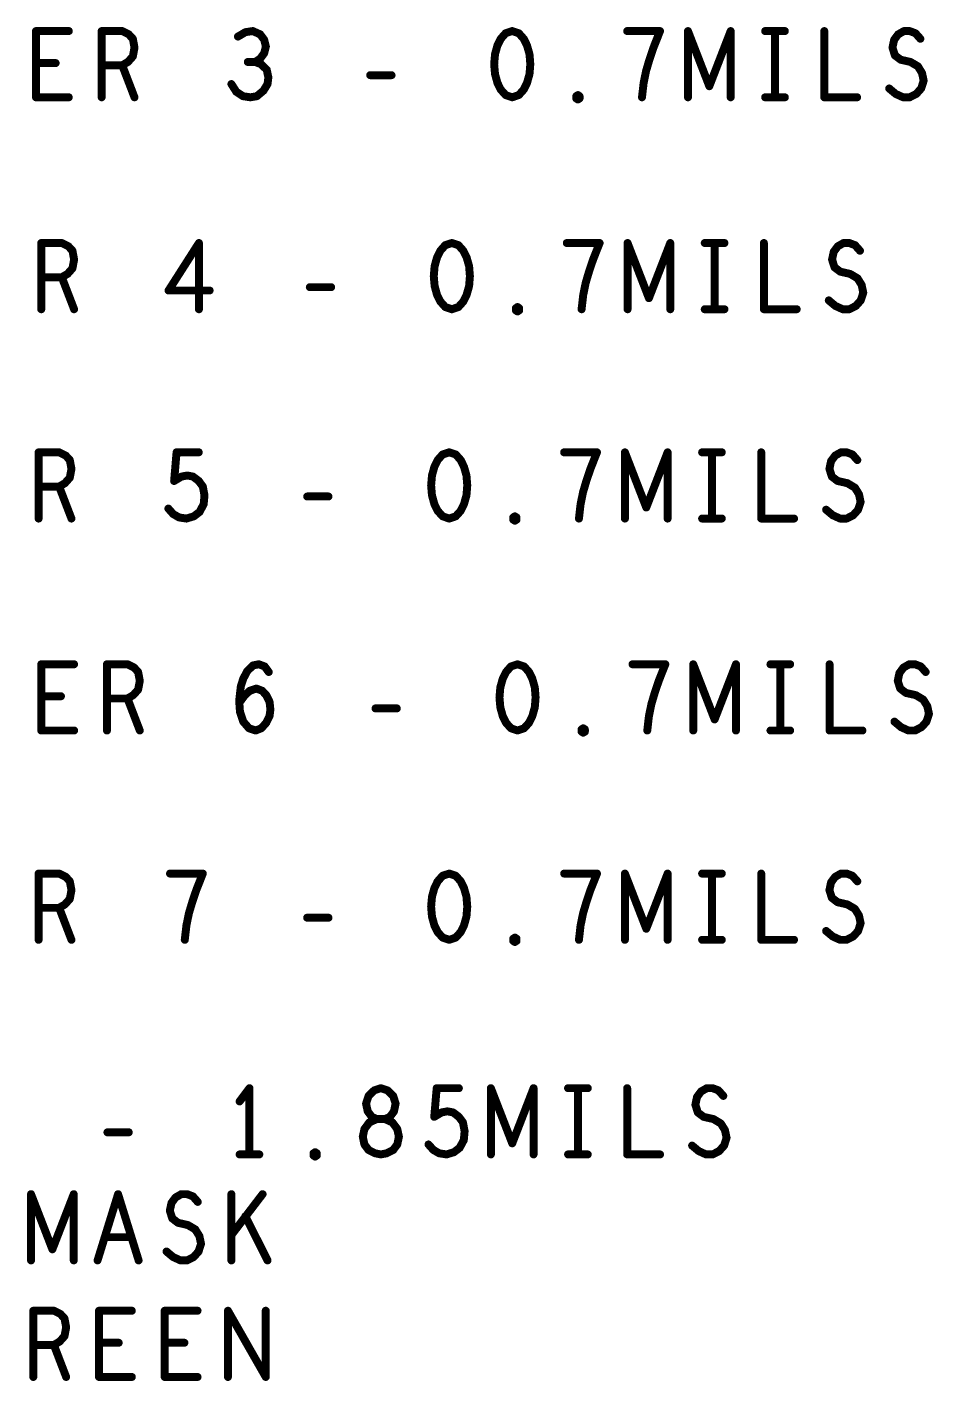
# Model space of a CAD drawing. Extents: x -14.2 to 19.9, y -5.2 to 16.9.
# Drawn here: x 14.456 to 16.165, y 9.27 to 11.825 of the extents above; entities that cross this region are included whole.
import ezdxf

# ---------------------------------------------------------------- set-up
doc = ezdxf.new("R2010")
doc.units = 0
doc.layers.get('0').update_dxf_attribs({"linetype": 'CONTINUOUS'})
doc.layers.add('FAB', color=2, linetype='CONTINUOUS')

# ---------------------------------------------------------------- blocks, each defined once
blk = doc.blocks.new('ROUND_105')
at = {"const_width": 0.0075}
blk.add_lwpolyline([(-0.00375, 0, 1), (0.00375, 0, 1)], format="xyb", close=True, dxfattribs=at)

msp = doc.modelspace()

# ---------------------------------------------------------------- linework, layer by layer
at = {"layer": 'FAB', "const_width": 0.015}
for points in [[(14.4724, 11.6921), (14.4724, 11.8171)], [(14.4724, 11.8171), (14.5344, 11.8171)], [(14.5964, 11.6921), (14.5964, 11.8171)], [(14.5964, 11.8171), (14.6352, 11.8171)], [(14.6352, 11.8171), (14.6476, 11.8109)], [(14.6476, 11.8109), (14.6553, 11.8025)], [(14.6553, 11.8025), (14.6584, 11.7859)], [(14.8677, 11.815), (14.8537, 11.8067)], [(14.8816, 11.8171), (14.8677, 11.815)], [(14.8956, 11.8109), (14.8816, 11.8171)], [(14.9033, 11.8005), (14.8956, 11.8109)], [(14.9064, 11.788), (14.9033, 11.8005)], [(15.3497, 11.8025), (15.3435, 11.79)], [(15.359, 11.813), (15.3497, 11.8025)], [(15.3714, 11.8171), (15.359, 11.813)], [(15.3838, 11.813), (15.3714, 11.8171)], [(15.3931, 11.8025), (15.3838, 11.813)], [(15.3993, 11.79), (15.3931, 11.8025)], [(15.6504, 11.8171), (15.5884, 11.8171)], [(15.638, 11.7859), (15.6504, 11.8171)], [(15.7031, 11.6921), (15.7031, 11.8171)], [(15.7031, 11.8171), (15.7434, 11.713)], [(15.7434, 11.713), (15.7837, 11.8171)], [(15.7837, 11.8171), (15.7837, 11.6921)], [(15.8488, 11.8171), (15.886, 11.8171)], [(15.8674, 11.8171), (15.8674, 11.6921)], [(15.9604, 11.8171), (15.9604, 11.6921)], [(16.0891, 11.7859), (16.0922, 11.8005)], [(16.0922, 11.8005), (16.0999, 11.8109)], [(16.0999, 11.8109), (16.1108, 11.8171)], [(16.1108, 11.8171), (16.1216, 11.8171)], [(16.1216, 11.8171), (16.1325, 11.813)], [(16.1325, 11.813), (16.1418, 11.8025)], [(14.6584, 11.7859), (14.6553, 11.7692)], [(14.8956, 11.765), (14.9033, 11.7755)], [(14.9033, 11.7755), (14.9064, 11.788)], [(15.3389, 11.7734), (15.3373, 11.7546)], [(15.3435, 11.79), (15.3389, 11.7734)], [(15.404, 11.7734), (15.3993, 11.79)], [(15.4055, 11.7546), (15.404, 11.7734)], [(15.6303, 11.763), (15.638, 11.7859)], [(16.0937, 11.7713), (16.0891, 11.7859)], [(16.1046, 11.763), (16.0937, 11.7713)], [(14.5096, 11.7567), (14.4724, 11.7567)], [(14.6352, 11.7525), (14.5964, 11.7525)], [(14.646, 11.7588), (14.6352, 11.7525)], [(14.6352, 11.7525), (14.6584, 11.6921)], [(14.6553, 11.7692), (14.646, 11.7588)], [(14.8863, 11.7588), (14.8723, 11.7588)], [(14.8863, 11.7588), (14.8956, 11.765)], [(14.8971, 11.7546), (14.8863, 11.7588)], [(14.908, 11.7442), (14.8971, 11.7546)], [(15.3373, 11.7546), (15.3389, 11.7359)], [(15.404, 11.7359), (15.4055, 11.7546)], [(15.6241, 11.7421), (15.6303, 11.763)], [(16.1232, 11.7588), (16.1046, 11.763)], [(16.1371, 11.7505), (16.1232, 11.7588)], [(16.1449, 11.738), (16.1371, 11.7505)], [(14.9111, 11.7296), (14.908, 11.7442)], [(14.9095, 11.7171), (14.9111, 11.7296)], [(15.1033, 11.7338), (15.1436, 11.7338)], [(15.3389, 11.7359), (15.3435, 11.7192)], [(15.3993, 11.7192), (15.404, 11.7359)], [(15.6194, 11.7192), (15.6241, 11.7421)], [(16.1433, 11.7088), (16.148, 11.7234)], [(16.148, 11.7234), (16.1449, 11.738)], [(14.8413, 11.7171), (14.8506, 11.7025)], [(14.8506, 11.7025), (14.863, 11.6942)], [(14.8894, 11.6942), (14.9018, 11.7046)], [(14.9018, 11.7046), (14.9095, 11.7171)], [(15.3435, 11.7192), (15.3497, 11.7067)], [(15.3497, 11.7067), (15.359, 11.6963)], [(15.359, 11.6963), (15.3714, 11.6921)], [(15.3714, 11.6921), (15.3838, 11.6963)], [(15.3838, 11.6963), (15.3931, 11.7067)], [(15.3931, 11.7067), (15.3993, 11.7192)], [(15.4923, 11.6942), (15.4954, 11.6963)], [(15.4954, 11.6963), (15.4985, 11.6942)], [(15.6163, 11.6921), (15.6194, 11.7192)], [(16.0829, 11.7088), (16.0953, 11.6984)], [(16.0953, 11.6984), (16.1092, 11.6921)], [(16.1216, 11.6921), (16.134, 11.6984)], [(16.134, 11.6984), (16.1433, 11.7088)], [(14.5344, 11.6921), (14.4724, 11.6921)], [(14.863, 11.6942), (14.877, 11.6921)], [(14.877, 11.6921), (14.8894, 11.6942)], [(15.4923, 11.69), (15.4923, 11.6942)], [(15.4954, 11.688), (15.4923, 11.69)], [(15.4985, 11.69), (15.4954, 11.688)], [(15.4985, 11.6942), (15.4985, 11.69)], [(15.8488, 11.6921), (15.886, 11.6921)], [(15.9604, 11.6921), (16.0224, 11.6921)], [(16.1092, 11.6921), (16.1216, 11.6921)], [(14.4824, 11.2921), (14.4824, 11.4171)], [(14.4824, 11.4171), (14.5212, 11.4171)], [(14.5212, 11.4171), (14.5336, 11.4109)], [(14.78, 11.4171), (14.7227, 11.3275)], [(14.78, 11.2921), (14.78, 11.4171)], [(15.2574, 11.4171), (15.245, 11.413)], [(15.2698, 11.413), (15.2574, 11.4171)], [(15.5364, 11.4171), (15.4744, 11.4171)], [(15.524, 11.3859), (15.5364, 11.4171)], [(15.5891, 11.2921), (15.5891, 11.4171)], [(15.5891, 11.4171), (15.6294, 11.313)], [(15.6294, 11.313), (15.6697, 11.4171)], [(15.6697, 11.4171), (15.6697, 11.2921)], [(15.7348, 11.4171), (15.772, 11.4171)], [(15.7534, 11.4171), (15.7534, 11.2921)], [(15.8464, 11.4171), (15.8464, 11.2921)], [(15.9859, 11.4109), (15.9968, 11.4171)], [(15.9968, 11.4171), (16.0076, 11.4171)], [(16.0076, 11.4171), (16.0185, 11.413)], [(14.5336, 11.4109), (14.5413, 11.4025)], [(14.5413, 11.4025), (14.5444, 11.3859)], [(15.2295, 11.39), (15.2249, 11.3734)], [(15.2357, 11.4025), (15.2295, 11.39)], [(15.245, 11.413), (15.2357, 11.4025)], [(15.2791, 11.4025), (15.2698, 11.413)], [(15.2853, 11.39), (15.2791, 11.4025)], [(15.29, 11.3734), (15.2853, 11.39)], [(15.9751, 11.3859), (15.9782, 11.4005)], [(15.9782, 11.4005), (15.9859, 11.4109)], [(16.0185, 11.413), (16.0278, 11.4025)], [(14.5413, 11.3692), (14.532, 11.3588)], [(14.5444, 11.3859), (14.5413, 11.3692)], [(15.2249, 11.3734), (15.2233, 11.3546)], [(15.2915, 11.3546), (15.29, 11.3734)], [(15.5101, 11.3421), (15.5163, 11.363)], [(15.5163, 11.363), (15.524, 11.3859)], [(15.9797, 11.3713), (15.9751, 11.3859)], [(15.9906, 11.363), (15.9797, 11.3713)], [(16.0092, 11.3588), (15.9906, 11.363)], [(14.5212, 11.3525), (14.4824, 11.3525)], [(14.532, 11.3588), (14.5212, 11.3525)], [(14.5212, 11.3525), (14.5444, 11.2921)], [(15.2233, 11.3546), (15.2249, 11.3359)], [(15.29, 11.3359), (15.2915, 11.3546)], [(15.5054, 11.3192), (15.5101, 11.3421)], [(16.0231, 11.3505), (16.0092, 11.3588)], [(16.0309, 11.338), (16.0231, 11.3505)], [(16.034, 11.3234), (16.0309, 11.338)], [(14.7227, 11.3275), (14.8002, 11.3275)], [(14.9893, 11.3338), (15.0296, 11.3338)], [(15.2249, 11.3359), (15.2295, 11.3192)], [(15.2295, 11.3192), (15.2357, 11.3067)], [(15.2791, 11.3067), (15.2853, 11.3192)], [(15.2853, 11.3192), (15.29, 11.3359)], [(15.5023, 11.2921), (15.5054, 11.3192)], [(16.0293, 11.3088), (16.034, 11.3234)], [(15.2357, 11.3067), (15.245, 11.2963)], [(15.245, 11.2963), (15.2574, 11.2921)], [(15.2574, 11.2921), (15.2698, 11.2963)], [(15.2698, 11.2963), (15.2791, 11.3067)], [(15.3783, 11.2942), (15.3814, 11.2963)], [(15.3783, 11.29), (15.3783, 11.2942)], [(15.3814, 11.288), (15.3783, 11.29)], [(15.3814, 11.2963), (15.3845, 11.2942)], [(15.3845, 11.29), (15.3814, 11.288)], [(15.3845, 11.2942), (15.3845, 11.29)], [(15.7348, 11.2921), (15.772, 11.2921)], [(15.8464, 11.2921), (15.9084, 11.2921)], [(15.9689, 11.3088), (15.9813, 11.2984)], [(15.9813, 11.2984), (15.9952, 11.2921)], [(15.9952, 11.2921), (16.0076, 11.2921)], [(16.0076, 11.2921), (16.02, 11.2984)], [(16.02, 11.2984), (16.0293, 11.3088)], [(14.4774, 10.8971), (14.4774, 11.0221)], [(14.4774, 11.0221), (14.5162, 11.0221)], [(14.5162, 11.0221), (14.5286, 11.0159)], [(14.5286, 11.0159), (14.5363, 11.0075)], [(14.5363, 11.0075), (14.5394, 10.9909)], [(14.7332, 10.968), (14.7378, 11.0221)], [(14.7378, 11.0221), (14.7797, 11.0221)], [(15.2307, 11.0075), (15.2245, 10.995)], [(15.24, 11.018), (15.2307, 11.0075)], [(15.2524, 11.0221), (15.24, 11.018)], [(15.2648, 11.018), (15.2524, 11.0221)], [(15.2741, 11.0075), (15.2648, 11.018)], [(15.2803, 10.995), (15.2741, 11.0075)], [(15.5314, 11.0221), (15.4694, 11.0221)], [(15.519, 10.9909), (15.5314, 11.0221)], [(15.5841, 10.8971), (15.5841, 11.0221)], [(15.5841, 11.0221), (15.6244, 10.918)], [(15.6244, 10.918), (15.6647, 11.0221)], [(15.6647, 11.0221), (15.6647, 10.8971)], [(15.7298, 11.0221), (15.767, 11.0221)], [(15.7484, 11.0221), (15.7484, 10.8971)], [(15.8414, 11.0221), (15.8414, 10.8971)], [(15.9701, 10.9909), (15.9732, 11.0055)], [(15.9732, 11.0055), (15.9809, 11.0159)], [(15.9809, 11.0159), (15.9918, 11.0221)], [(15.9918, 11.0221), (16.0026, 11.0221)], [(16.0026, 11.0221), (16.0135, 11.018)], [(16.0135, 11.018), (16.0228, 11.0075)], [(14.5394, 10.9909), (14.5363, 10.9742)], [(15.2245, 10.995), (15.2199, 10.9784)], [(15.285, 10.9784), (15.2803, 10.995)], [(15.5113, 10.968), (15.519, 10.9909)], [(15.9747, 10.9763), (15.9701, 10.9909)], [(14.5162, 10.9575), (14.4774, 10.9575)], [(14.527, 10.9638), (14.5162, 10.9575)], [(14.5162, 10.9575), (14.5394, 10.8971)], [(14.5363, 10.9742), (14.527, 10.9638)], [(14.7471, 10.9763), (14.7332, 10.968)], [(14.758, 10.9784), (14.7471, 10.9763)], [(14.7688, 10.9763), (14.758, 10.9784)], [(14.7797, 10.968), (14.7688, 10.9763)], [(14.7874, 10.9575), (14.7797, 10.968)], [(14.7905, 10.9409), (14.7874, 10.9575)], [(15.2199, 10.9784), (15.2183, 10.9596)], [(15.2183, 10.9596), (15.2199, 10.9409)], [(15.2865, 10.9596), (15.285, 10.9784)], [(15.285, 10.9409), (15.2865, 10.9596)], [(15.5051, 10.9471), (15.5113, 10.968)], [(15.9856, 10.968), (15.9747, 10.9763)], [(16.0042, 10.9638), (15.9856, 10.968)], [(16.0181, 10.9555), (16.0042, 10.9638)], [(16.0259, 10.943), (16.0181, 10.9555)], [(14.789, 10.9242), (14.7905, 10.9409)], [(14.9843, 10.9388), (15.0246, 10.9388)], [(15.2199, 10.9409), (15.2245, 10.9242)], [(15.2803, 10.9242), (15.285, 10.9409)], [(15.5004, 10.9242), (15.5051, 10.9471)], [(16.0243, 10.9138), (16.029, 10.9284)], [(16.029, 10.9284), (16.0259, 10.943)], [(14.7223, 10.9159), (14.7316, 10.9055)], [(14.7316, 10.9055), (14.7425, 10.8992)], [(14.7704, 10.9013), (14.7812, 10.9096)], [(14.7812, 10.9096), (14.789, 10.9242)], [(15.2245, 10.9242), (15.2307, 10.9117)], [(15.2307, 10.9117), (15.24, 10.9013)], [(15.2648, 10.9013), (15.2741, 10.9117)], [(15.2741, 10.9117), (15.2803, 10.9242)], [(15.4973, 10.8971), (15.5004, 10.9242)], [(15.9639, 10.9138), (15.9763, 10.9034)], [(15.9763, 10.9034), (15.9902, 10.8971)], [(16.0026, 10.8971), (16.015, 10.9034)], [(16.015, 10.9034), (16.0243, 10.9138)], [(14.7425, 10.8992), (14.7564, 10.8971)], [(14.7564, 10.8971), (14.7704, 10.9013)], [(15.24, 10.9013), (15.2524, 10.8971)], [(15.2524, 10.8971), (15.2648, 10.9013)], [(15.3733, 10.8992), (15.3764, 10.9013)], [(15.3733, 10.895), (15.3733, 10.8992)], [(15.3764, 10.893), (15.3733, 10.895)], [(15.3764, 10.9013), (15.3795, 10.8992)], [(15.3795, 10.895), (15.3764, 10.893)], [(15.3795, 10.8992), (15.3795, 10.895)], [(15.7298, 10.8971), (15.767, 10.8971)], [(15.8414, 10.8971), (15.9034, 10.8971)], [(15.9902, 10.8971), (16.0026, 10.8971)], [(14.4824, 10.4971), (14.4824, 10.6221)], [(14.4824, 10.6221), (14.5444, 10.6221)], [(14.6064, 10.4971), (14.6064, 10.6221)], [(14.6064, 10.6221), (14.6452, 10.6221)], [(14.6452, 10.6221), (14.6576, 10.6159)], [(14.8823, 10.62), (14.8932, 10.6221)], [(14.8932, 10.6221), (14.904, 10.618)], [(15.3814, 10.6221), (15.369, 10.618)], [(15.3938, 10.618), (15.3814, 10.6221)], [(15.6604, 10.6221), (15.5984, 10.6221)], [(15.648, 10.5909), (15.6604, 10.6221)], [(15.7131, 10.4971), (15.7131, 10.6221)], [(15.7131, 10.6221), (15.7534, 10.518)], [(15.7534, 10.518), (15.7937, 10.6221)], [(15.7937, 10.6221), (15.7937, 10.4971)], [(15.8588, 10.6221), (15.896, 10.6221)], [(15.8774, 10.6221), (15.8774, 10.4971)], [(15.9704, 10.6221), (15.9704, 10.4971)], [(16.1099, 10.6159), (16.1208, 10.6221)], [(16.1208, 10.6221), (16.1316, 10.6221)], [(16.1316, 10.6221), (16.1425, 10.618)], [(14.6576, 10.6159), (14.6653, 10.6075)], [(14.6653, 10.6075), (14.6684, 10.5909)], [(14.8637, 10.595), (14.8715, 10.6096)], [(14.8715, 10.6096), (14.8823, 10.62)], [(14.904, 10.618), (14.9118, 10.6075)], [(15.3597, 10.6075), (15.3535, 10.595)], [(15.369, 10.618), (15.3597, 10.6075)], [(15.4031, 10.6075), (15.3938, 10.618)], [(15.4093, 10.595), (15.4031, 10.6075)], [(16.0991, 10.5909), (16.1022, 10.6055)], [(16.1022, 10.6055), (16.1099, 10.6159)], [(16.1425, 10.618), (16.1518, 10.6075)], [(14.6653, 10.5742), (14.656, 10.5638)], [(14.6684, 10.5909), (14.6653, 10.5742)], [(14.856, 10.5534), (14.8591, 10.5805)], [(14.8591, 10.5805), (14.8637, 10.595)], [(14.8668, 10.5638), (14.8761, 10.5721)], [(14.8761, 10.5721), (14.8885, 10.5763)], [(14.8885, 10.5763), (14.8994, 10.5721)], [(14.8994, 10.5721), (14.9071, 10.5638)], [(15.3489, 10.5784), (15.3473, 10.5596)], [(15.3535, 10.595), (15.3489, 10.5784)], [(15.414, 10.5784), (15.4093, 10.595)], [(15.4155, 10.5596), (15.414, 10.5784)], [(15.6403, 10.568), (15.648, 10.5909)], [(16.1037, 10.5763), (16.0991, 10.5909)], [(16.1146, 10.568), (16.1037, 10.5763)], [(14.5196, 10.5617), (14.4824, 10.5617)], [(14.6452, 10.5575), (14.6064, 10.5575)], [(14.656, 10.5638), (14.6452, 10.5575)], [(14.6452, 10.5575), (14.6684, 10.4971)], [(14.856, 10.5492), (14.8668, 10.5638)], [(14.8575, 10.5325), (14.856, 10.5534)], [(14.9071, 10.5638), (14.9133, 10.5513)], [(14.9133, 10.5513), (14.9149, 10.5367)], [(15.3473, 10.5596), (15.3489, 10.5409)], [(15.414, 10.5409), (15.4155, 10.5596)], [(15.6294, 10.5242), (15.6341, 10.5471)], [(15.6341, 10.5471), (15.6403, 10.568)], [(16.1332, 10.5638), (16.1146, 10.568)], [(16.1471, 10.5555), (16.1332, 10.5638)], [(16.1549, 10.543), (16.1471, 10.5555)], [(14.8637, 10.5138), (14.8575, 10.5325)], [(14.9133, 10.5242), (14.9071, 10.5117)], [(14.9149, 10.5367), (14.9133, 10.5242)], [(15.1133, 10.5388), (15.1536, 10.5388)], [(15.3489, 10.5409), (15.3535, 10.5242)], [(15.3535, 10.5242), (15.3597, 10.5117)], [(15.4031, 10.5117), (15.4093, 10.5242)], [(15.4093, 10.5242), (15.414, 10.5409)], [(15.6263, 10.4971), (15.6294, 10.5242)], [(16.1533, 10.5138), (16.158, 10.5284)], [(16.158, 10.5284), (16.1549, 10.543)], [(14.5444, 10.4971), (14.4824, 10.4971)], [(14.8746, 10.5013), (14.8637, 10.5138)], [(14.887, 10.4971), (14.8746, 10.5013)], [(14.8978, 10.5013), (14.887, 10.4971)], [(14.9071, 10.5117), (14.8978, 10.5013)], [(15.3597, 10.5117), (15.369, 10.5013)], [(15.369, 10.5013), (15.3814, 10.4971)], [(15.3814, 10.4971), (15.3938, 10.5013)], [(15.3938, 10.5013), (15.4031, 10.5117)], [(15.5023, 10.4992), (15.5054, 10.5013)], [(15.5023, 10.495), (15.5023, 10.4992)], [(15.5054, 10.493), (15.5023, 10.495)], [(15.5054, 10.5013), (15.5085, 10.4992)], [(15.5085, 10.495), (15.5054, 10.493)], [(15.5085, 10.4992), (15.5085, 10.495)], [(15.8588, 10.4971), (15.896, 10.4971)], [(15.9704, 10.4971), (16.0324, 10.4971)], [(16.0929, 10.5138), (16.1053, 10.5034)], [(16.1053, 10.5034), (16.1192, 10.4971)], [(16.1192, 10.4971), (16.1316, 10.4971)], [(16.1316, 10.4971), (16.144, 10.5034)], [(16.144, 10.5034), (16.1533, 10.5138)], [(14.4774, 10.1021), (14.4774, 10.2271)], [(14.4774, 10.2271), (14.5162, 10.2271)], [(14.5162, 10.2271), (14.5286, 10.2209)], [(14.5286, 10.2209), (14.5363, 10.2125)], [(14.5363, 10.2125), (14.5394, 10.1959)], [(14.7874, 10.2271), (14.7254, 10.2271)], [(14.775, 10.1959), (14.7874, 10.2271)], [(15.2307, 10.2125), (15.2245, 10.2)], [(15.24, 10.223), (15.2307, 10.2125)], [(15.2524, 10.2271), (15.24, 10.223)], [(15.2648, 10.223), (15.2524, 10.2271)], [(15.2741, 10.2125), (15.2648, 10.223)], [(15.2803, 10.2), (15.2741, 10.2125)], [(15.5314, 10.2271), (15.4694, 10.2271)], [(15.519, 10.1959), (15.5314, 10.2271)], [(15.5841, 10.1021), (15.5841, 10.2271)], [(15.5841, 10.2271), (15.6244, 10.123)], [(15.6244, 10.123), (15.6647, 10.2271)], [(15.6647, 10.2271), (15.6647, 10.1021)], [(15.7298, 10.2271), (15.767, 10.2271)], [(15.7484, 10.2271), (15.7484, 10.1021)], [(15.8414, 10.2271), (15.8414, 10.1021)], [(15.9732, 10.2105), (15.9809, 10.2209)], [(15.9809, 10.2209), (15.9918, 10.2271)], [(15.9918, 10.2271), (16.0026, 10.2271)], [(16.0026, 10.2271), (16.0135, 10.223)], [(16.0135, 10.223), (16.0228, 10.2125)], [(14.5394, 10.1959), (14.5363, 10.1792)], [(14.7673, 10.173), (14.775, 10.1959)], [(15.2245, 10.2), (15.2199, 10.1834)], [(15.285, 10.1834), (15.2803, 10.2)], [(15.5113, 10.173), (15.519, 10.1959)], [(15.9701, 10.1959), (15.9732, 10.2105)], [(15.9747, 10.1813), (15.9701, 10.1959)], [(14.5162, 10.1625), (14.4774, 10.1625)], [(14.527, 10.1688), (14.5162, 10.1625)], [(14.5162, 10.1625), (14.5394, 10.1021)], [(14.5363, 10.1792), (14.527, 10.1688)], [(14.7611, 10.1521), (14.7673, 10.173)], [(15.2199, 10.1834), (15.2183, 10.1646)], [(15.2183, 10.1646), (15.2199, 10.1459)], [(15.2865, 10.1646), (15.285, 10.1834)], [(15.285, 10.1459), (15.2865, 10.1646)], [(15.5051, 10.1521), (15.5113, 10.173)], [(15.9856, 10.173), (15.9747, 10.1813)], [(16.0042, 10.1688), (15.9856, 10.173)], [(16.0181, 10.1605), (16.0042, 10.1688)], [(14.7564, 10.1292), (14.7611, 10.1521)], [(14.9843, 10.1438), (15.0246, 10.1438)], [(15.2199, 10.1459), (15.2245, 10.1292)], [(15.2803, 10.1292), (15.285, 10.1459)], [(15.5004, 10.1292), (15.5051, 10.1521)], [(16.0259, 10.148), (16.0181, 10.1605)], [(16.029, 10.1334), (16.0259, 10.148)], [(14.7533, 10.1021), (14.7564, 10.1292)], [(15.2245, 10.1292), (15.2307, 10.1167)], [(15.2307, 10.1167), (15.24, 10.1063)], [(15.2648, 10.1063), (15.2741, 10.1167)], [(15.2741, 10.1167), (15.2803, 10.1292)], [(15.4973, 10.1021), (15.5004, 10.1292)], [(15.9639, 10.1188), (15.9763, 10.1084)], [(16.015, 10.1084), (16.0243, 10.1188)], [(16.0243, 10.1188), (16.029, 10.1334)], [(15.24, 10.1063), (15.2524, 10.1021)], [(15.2524, 10.1021), (15.2648, 10.1063)], [(15.3733, 10.1042), (15.3764, 10.1063)], [(15.3733, 10.1), (15.3733, 10.1042)], [(15.3764, 10.098), (15.3733, 10.1)], [(15.3764, 10.1063), (15.3795, 10.1042)], [(15.3795, 10.1), (15.3764, 10.098)], [(15.3795, 10.1042), (15.3795, 10.1)], [(15.7298, 10.1021), (15.767, 10.1021)], [(15.8414, 10.1021), (15.9034, 10.1021)], [(15.9763, 10.1084), (15.9902, 10.1021)], [(15.9902, 10.1021), (16.0026, 10.1021)], [(16.0026, 10.1021), (16.015, 10.1084)], [(14.8754, 9.8221), (14.8568, 9.7971)], [(14.8754, 9.6971), (14.8754, 9.8221)], [(15.0955, 9.793), (15.1002, 9.8075)], [(15.1002, 9.8075), (15.111, 9.818)], [(15.111, 9.818), (15.1234, 9.8221)], [(15.1234, 9.8221), (15.1358, 9.818)], [(15.1358, 9.818), (15.1467, 9.8075)], [(15.1467, 9.8075), (15.1513, 9.793)], [(15.2242, 9.768), (15.2288, 9.8221)], [(15.2288, 9.8221), (15.2707, 9.8221)], [(15.3311, 9.6971), (15.3311, 9.8221)], [(15.3311, 9.8221), (15.3714, 9.718)], [(15.3714, 9.718), (15.4117, 9.8221)], [(15.4117, 9.8221), (15.4117, 9.6971)], [(15.4768, 9.8221), (15.514, 9.8221)], [(15.4954, 9.8221), (15.4954, 9.6971)], [(15.5884, 9.8221), (15.5884, 9.6971)], [(15.7171, 9.7909), (15.7202, 9.8055)], [(15.7202, 9.8055), (15.7279, 9.8159)], [(15.7279, 9.8159), (15.7388, 9.8221)], [(15.7388, 9.8221), (15.7496, 9.8221)], [(15.7496, 9.8221), (15.7605, 9.818)], [(15.7605, 9.818), (15.7698, 9.8075)], [(15.0986, 9.7784), (15.0955, 9.793)], [(15.1064, 9.768), (15.0986, 9.7784)], [(15.1482, 9.7784), (15.1405, 9.768)], [(15.1513, 9.793), (15.1482, 9.7784)], [(15.249, 9.7784), (15.2381, 9.7763)], [(15.2598, 9.7763), (15.249, 9.7784)], [(15.7217, 9.7763), (15.7171, 9.7909)], [(15.1017, 9.7575), (15.0924, 9.745)], [(15.1157, 9.7638), (15.1017, 9.7575)], [(15.1157, 9.7638), (15.1064, 9.768)], [(15.1312, 9.7638), (15.1157, 9.7638)], [(15.1312, 9.7638), (15.1157, 9.7638)], [(15.1405, 9.768), (15.1312, 9.7638)], [(15.1451, 9.7575), (15.1312, 9.7638)], [(15.1544, 9.745), (15.1451, 9.7575)], [(15.2381, 9.7763), (15.2242, 9.768)], [(15.2707, 9.768), (15.2598, 9.7763)], [(15.2784, 9.7575), (15.2707, 9.768)], [(15.2815, 9.7409), (15.2784, 9.7575)], [(15.7326, 9.768), (15.7217, 9.7763)], [(15.7512, 9.7638), (15.7326, 9.768)], [(15.7651, 9.7555), (15.7512, 9.7638)], [(15.7729, 9.743), (15.7651, 9.7555)], [(14.6073, 9.7388), (14.6476, 9.7388)], [(15.0924, 9.745), (15.0893, 9.7305)], [(15.0893, 9.7305), (15.0924, 9.7159)], [(15.1575, 9.7305), (15.1544, 9.745)], [(15.1544, 9.7159), (15.1575, 9.7305)], [(15.28, 9.7242), (15.2815, 9.7409)], [(15.7713, 9.7138), (15.776, 9.7284)], [(15.776, 9.7284), (15.7729, 9.743)], [(15.0924, 9.7159), (15.1002, 9.7055)], [(15.1002, 9.7055), (15.1126, 9.6992)], [(15.1343, 9.6992), (15.1467, 9.7055)], [(15.1467, 9.7055), (15.1544, 9.7159)], [(15.2133, 9.7159), (15.2226, 9.7055)], [(15.2226, 9.7055), (15.2335, 9.6992)], [(15.2614, 9.7013), (15.2722, 9.7096)], [(15.2722, 9.7096), (15.28, 9.7242)], [(15.7109, 9.7138), (15.7233, 9.7034)], [(15.7233, 9.7034), (15.7372, 9.6971)], [(15.7496, 9.6971), (15.762, 9.7034)], [(15.762, 9.7034), (15.7713, 9.7138)], [(14.8568, 9.6971), (14.894, 9.6971)], [(14.9963, 9.6992), (14.9994, 9.7013)], [(14.9963, 9.695), (14.9963, 9.6992)], [(14.9994, 9.693), (14.9963, 9.695)], [(14.9994, 9.7013), (15.0025, 9.6992)], [(15.0025, 9.695), (14.9994, 9.693)], [(15.0025, 9.6992), (15.0025, 9.695)], [(15.1126, 9.6992), (15.1234, 9.6971)], [(15.1234, 9.6971), (15.1343, 9.6992)], [(15.2335, 9.6992), (15.2474, 9.6971)], [(15.2474, 9.6971), (15.2614, 9.7013)], [(15.4768, 9.6971), (15.514, 9.6971)], [(15.5884, 9.6971), (15.6504, 9.6971)], [(15.7372, 9.6971), (15.7496, 9.6971)], [(14.4631, 9.4971), (14.4631, 9.6221)], [(14.4631, 9.6221), (14.5034, 9.518)], [(14.5034, 9.518), (14.5437, 9.6221)], [(14.5437, 9.6221), (14.5437, 9.4971)], [(14.5887, 9.4971), (14.6274, 9.6221)], [(14.6274, 9.6221), (14.6662, 9.4971)], [(14.7251, 9.5909), (14.7282, 9.6055)], [(14.7282, 9.6055), (14.7359, 9.6159)], [(14.7359, 9.6159), (14.7468, 9.6221)], [(14.7468, 9.6221), (14.7576, 9.6221)], [(14.7576, 9.6221), (14.7685, 9.618)], [(14.7685, 9.618), (14.7778, 9.6075)], [(14.8413, 9.4971), (14.8413, 9.6221)], [(14.9002, 9.6221), (14.8413, 9.545)], [(14.7297, 9.5763), (14.7251, 9.5909)], [(14.7406, 9.568), (14.7297, 9.5763)], [(14.9095, 9.4971), (14.8677, 9.5805)], [(14.7592, 9.5638), (14.7406, 9.568)], [(14.7731, 9.5555), (14.7592, 9.5638)], [(14.7809, 9.543), (14.7731, 9.5555)], [(14.6522, 9.5409), (14.6026, 9.5409)], [(14.7793, 9.5138), (14.784, 9.5284)], [(14.784, 9.5284), (14.7809, 9.543)], [(14.7189, 9.5138), (14.7313, 9.5034)], [(14.7313, 9.5034), (14.7452, 9.4971)], [(14.7452, 9.4971), (14.7576, 9.4971)], [(14.7576, 9.4971), (14.77, 9.5034)], [(14.77, 9.5034), (14.7793, 9.5138)], [(14.4674, 9.2771), (14.4674, 9.4021)], [(14.4674, 9.4021), (14.5062, 9.4021)], [(14.5062, 9.4021), (14.5186, 9.3959)], [(14.5186, 9.3959), (14.5263, 9.3875)], [(14.5914, 9.2771), (14.5914, 9.4021)], [(14.5914, 9.4021), (14.6534, 9.4021)], [(14.7154, 9.2771), (14.7154, 9.4021)], [(14.7154, 9.4021), (14.7774, 9.4021)], [(14.8348, 9.2771), (14.8348, 9.4021)], [(14.8348, 9.4021), (14.9061, 9.2771)], [(14.9061, 9.2771), (14.9061, 9.4021)], [(14.5263, 9.3875), (14.5294, 9.3709)], [(14.5294, 9.3709), (14.5263, 9.3542)], [(14.5263, 9.3542), (14.517, 9.3438)], [(14.5062, 9.3375), (14.4674, 9.3375)], [(14.517, 9.3438), (14.5062, 9.3375)], [(14.5062, 9.3375), (14.5294, 9.2771)], [(14.6286, 9.3417), (14.5914, 9.3417)], [(14.7526, 9.3417), (14.7154, 9.3417)], [(14.6534, 9.2771), (14.5914, 9.2771)], [(14.7774, 9.2771), (14.7154, 9.2771)]]:
    msp.add_lwpolyline(points, dxfattribs=at)

# ---------------------------------------------------------------- block references
at = {"layer": 'FAB'}
for p in [(14.4724, 11.8171), (14.4724, 11.8171), (14.5344, 11.8171), (14.5964, 11.8171), (14.5964, 11.8171), (14.6352, 11.8171), (14.6352, 11.8171), (14.6476, 11.8109), (14.6476, 11.8109), (14.6553, 11.8025), (14.6553, 11.8025), (14.8537, 11.8067), (14.8677, 11.815), (14.8677, 11.815), (14.8816, 11.8171), (14.8816, 11.8171), (14.8956, 11.8109), (14.8956, 11.8109), (14.9033, 11.8005), (14.9033, 11.8005), (15.3497, 11.8025), (15.3497, 11.8025), (15.359, 11.813), (15.359, 11.813), (15.3714, 11.8171), (15.3714, 11.8171), (15.3838, 11.813), (15.3838, 11.813), (15.3931, 11.8025), (15.3931, 11.8025), (15.5884, 11.8171), (15.6504, 11.8171), (15.6504, 11.8171), (15.7031, 11.8171), (15.7031, 11.8171), (15.7837, 11.8171), (15.7837, 11.8171), (15.8488, 11.8171), (15.8674, 11.8171), (15.886, 11.8171), (15.9604, 11.8171), (16.0922, 11.8005), (16.0922, 11.8005), (16.0999, 11.8109), (16.0999, 11.8109), (16.1108, 11.8171), (16.1108, 11.8171), (16.1216, 11.8171), (16.1216, 11.8171), (16.1325, 11.813), (16.1325, 11.813), (16.1418, 11.8025), (14.6584, 11.7859), (14.6584, 11.7859), (14.9033, 11.7755), (14.9033, 11.7755), (14.9064, 11.788), (14.9064, 11.788), (15.3389, 11.7734), (15.3389, 11.7734), (15.3435, 11.79), (15.3435, 11.79), (15.3993, 11.79), (15.3993, 11.79), (15.404, 11.7734), (15.404, 11.7734), (15.638, 11.7859), (15.638, 11.7859), (16.0891, 11.7859), (16.0891, 11.7859), (16.0937, 11.7713), (16.0937, 11.7713), (14.4724, 11.7567), (14.5096, 11.7567), (14.5964, 11.7525), (14.6352, 11.7525), (14.6352, 11.7525), (14.6352, 11.7525), (14.646, 11.7588), (14.646, 11.7588), (14.6553, 11.7692), (14.6553, 11.7692), (14.8723, 11.7588), (14.8863, 11.7588), (14.8863, 11.7588), (14.8863, 11.7588), (14.8956, 11.765), (14.8956, 11.765), (14.8971, 11.7546), (14.8971, 11.7546), (15.3373, 11.7546), (15.3373, 11.7546), (15.4055, 11.7546), (15.4055, 11.7546), (15.6303, 11.763), (15.6303, 11.763), (16.1046, 11.763), (16.1046, 11.763), (16.1232, 11.7588), (16.1232, 11.7588), (16.1371, 11.7505), (16.1371, 11.7505), (14.908, 11.7442), (14.908, 11.7442), (14.9111, 11.7296), (14.9111, 11.7296), (15.1033, 11.7338), (15.1436, 11.7338), (15.3389, 11.7359), (15.3389, 11.7359), (15.404, 11.7359), (15.404, 11.7359), (15.6241, 11.7421), (15.6241, 11.7421), (16.1449, 11.738), (16.1449, 11.738), (16.148, 11.7234), (16.148, 11.7234), (14.8413, 11.7171), (14.8506, 11.7025), (14.8506, 11.7025), (14.9018, 11.7046), (14.9018, 11.7046), (14.9095, 11.7171), (14.9095, 11.7171), (15.3435, 11.7192), (15.3435, 11.7192), (15.3497, 11.7067), (15.3497, 11.7067), (15.359, 11.6963), (15.359, 11.6963), (15.3838, 11.6963), (15.3838, 11.6963), (15.3931, 11.7067), (15.3931, 11.7067), (15.3993, 11.7192), (15.3993, 11.7192), (15.4954, 11.6963), (15.4954, 11.6963), (15.6194, 11.7192), (15.6194, 11.7192), (15.7434, 11.713), (15.7434, 11.713), (16.0829, 11.7088), (16.0953, 11.6984), (16.0953, 11.6984), (16.134, 11.6984), (16.134, 11.6984), (16.1433, 11.7088), (16.1433, 11.7088), (14.4724, 11.6921), (14.4724, 11.6921), (14.5344, 11.6921), (14.5964, 11.6921), (14.6584, 11.6921), (14.863, 11.6942), (14.863, 11.6942), (14.877, 11.6921), (14.877, 11.6921), (14.8894, 11.6942), (14.8894, 11.6942), (15.3714, 11.6921), (15.3714, 11.6921), (15.4923, 11.6942), (15.4923, 11.6942), (15.4923, 11.69), (15.4923, 11.69), (15.4954, 11.688), (15.4954, 11.688), (15.4985, 11.6942), (15.4985, 11.6942), (15.4985, 11.69), (15.4985, 11.69), (15.6163, 11.6921), (15.7031, 11.6921), (15.7837, 11.6921), (15.8488, 11.6921), (15.8674, 11.6921), (15.886, 11.6921), (15.9604, 11.6921), (15.9604, 11.6921), (16.0224, 11.6921), (16.1092, 11.6921), (16.1092, 11.6921), (16.1216, 11.6921), (16.1216, 11.6921), (14.4824, 11.4171), (14.4824, 11.4171), (14.5212, 11.4171), (14.5212, 11.4171), (14.78, 11.4171), (14.78, 11.4171), (15.2574, 11.4171), (15.2574, 11.4171), (15.4744, 11.4171), (15.5364, 11.4171), (15.5364, 11.4171), (15.5891, 11.4171), (15.5891, 11.4171), (15.6697, 11.4171), (15.6697, 11.4171), (15.7348, 11.4171), (15.7534, 11.4171), (15.772, 11.4171), (15.8464, 11.4171), (15.9968, 11.4171), (15.9968, 11.4171), (16.0076, 11.4171), (16.0076, 11.4171), (14.5336, 11.4109), (14.5336, 11.4109), (14.5413, 11.4025), (14.5413, 11.4025), (15.2295, 11.39), (15.2295, 11.39), (15.2357, 11.4025), (15.2357, 11.4025), (15.245, 11.413), (15.245, 11.413), (15.2698, 11.413), (15.2698, 11.413), (15.2791, 11.4025), (15.2791, 11.4025), (15.2853, 11.39), (15.2853, 11.39), (15.9782, 11.4005), (15.9782, 11.4005), (15.9859, 11.4109), (15.9859, 11.4109), (16.0185, 11.413), (16.0185, 11.413), (16.0278, 11.4025), (14.5413, 11.3692), (14.5413, 11.3692), (14.5444, 11.3859), (14.5444, 11.3859), (15.2249, 11.3734), (15.2249, 11.3734), (15.29, 11.3734), (15.29, 11.3734), (15.5163, 11.363), (15.5163, 11.363), (15.524, 11.3859), (15.524, 11.3859), (15.9751, 11.3859), (15.9751, 11.3859), (15.9797, 11.3713), (15.9797, 11.3713), (15.9906, 11.363), (15.9906, 11.363), (14.4824, 11.3525), (14.5212, 11.3525), (14.5212, 11.3525), (14.5212, 11.3525), (14.532, 11.3588), (14.532, 11.3588), (15.2233, 11.3546), (15.2233, 11.3546), (15.2915, 11.3546), (15.2915, 11.3546), (15.5101, 11.3421), (15.5101, 11.3421), (16.0092, 11.3588), (16.0092, 11.3588), (16.0231, 11.3505), (16.0231, 11.3505), (16.0309, 11.338), (16.0309, 11.338), (14.7227, 11.3275), (14.7227, 11.3275), (14.8002, 11.3275), (14.9893, 11.3338), (15.0296, 11.3338), (15.2249, 11.3359), (15.2249, 11.3359), (15.2295, 11.3192), (15.2295, 11.3192), (15.2853, 11.3192), (15.2853, 11.3192), (15.29, 11.3359), (15.29, 11.3359), (15.5054, 11.3192), (15.5054, 11.3192), (15.6294, 11.313), (15.6294, 11.313), (16.034, 11.3234), (16.034, 11.3234), (14.4824, 11.2921), (14.5444, 11.2921), (14.78, 11.2921), (15.2357, 11.3067), (15.2357, 11.3067), (15.245, 11.2963), (15.245, 11.2963), (15.2574, 11.2921), (15.2574, 11.2921), (15.2698, 11.2963), (15.2698, 11.2963), (15.2791, 11.3067), (15.2791, 11.3067), (15.3783, 11.2942), (15.3783, 11.2942), (15.3783, 11.29), (15.3783, 11.29), (15.3814, 11.2963), (15.3814, 11.2963), (15.3814, 11.288), (15.3814, 11.288), (15.3845, 11.2942), (15.3845, 11.2942), (15.3845, 11.29), (15.3845, 11.29), (15.5023, 11.2921), (15.5891, 11.2921), (15.6697, 11.2921), (15.7348, 11.2921), (15.7534, 11.2921), (15.772, 11.2921), (15.8464, 11.2921), (15.8464, 11.2921), (15.9084, 11.2921), (15.9689, 11.3088), (15.9813, 11.2984), (15.9813, 11.2984), (15.9952, 11.2921), (15.9952, 11.2921), (16.0076, 11.2921), (16.0076, 11.2921), (16.02, 11.2984), (16.02, 11.2984), (16.0293, 11.3088), (16.0293, 11.3088), (14.4774, 11.0221), (14.4774, 11.0221), (14.5162, 11.0221), (14.5162, 11.0221), (14.5286, 11.0159), (14.5286, 11.0159), (14.5363, 11.0075), (14.5363, 11.0075), (14.7378, 11.0221), (14.7378, 11.0221), (14.7797, 11.0221), (15.2307, 11.0075), (15.2307, 11.0075), (15.24, 11.018), (15.24, 11.018), (15.2524, 11.0221), (15.2524, 11.0221), (15.2648, 11.018), (15.2648, 11.018), (15.2741, 11.0075), (15.2741, 11.0075), (15.4694, 11.0221), (15.5314, 11.0221), (15.5314, 11.0221), (15.5841, 11.0221), (15.5841, 11.0221), (15.6647, 11.0221), (15.6647, 11.0221), (15.7298, 11.0221), (15.7484, 11.0221), (15.767, 11.0221), (15.8414, 11.0221), (15.9732, 11.0055), (15.9732, 11.0055), (15.9809, 11.0159), (15.9809, 11.0159), (15.9918, 11.0221), (15.9918, 11.0221), (16.0026, 11.0221), (16.0026, 11.0221), (16.0135, 11.018), (16.0135, 11.018), (16.0228, 11.0075), (14.5394, 10.9909), (14.5394, 10.9909), (15.2245, 10.995), (15.2245, 10.995), (15.2803, 10.995), (15.2803, 10.995), (15.519, 10.9909), (15.519, 10.9909), (15.9701, 10.9909), (15.9701, 10.9909), (14.4774, 10.9575), (14.5162, 10.9575), (14.5162, 10.9575), (14.5162, 10.9575), (14.527, 10.9638), (14.527, 10.9638), (14.5363, 10.9742), (14.5363, 10.9742), (14.7332, 10.968), (14.7332, 10.968), (14.7471, 10.9763), (14.7471, 10.9763), (14.758, 10.9784), (14.758, 10.9784), (14.7688, 10.9763), (14.7688, 10.9763), (14.7797, 10.968), (14.7797, 10.968), (14.7874, 10.9575), (14.7874, 10.9575), (15.2183, 10.9596), (15.2183, 10.9596), (15.2199, 10.9784), (15.2199, 10.9784), (15.285, 10.9784), (15.285, 10.9784), (15.2865, 10.9596), (15.2865, 10.9596), (15.5113, 10.968), (15.5113, 10.968), (15.9747, 10.9763), (15.9747, 10.9763), (15.9856, 10.968), (15.9856, 10.968), (16.0042, 10.9638), (16.0042, 10.9638), (16.0181, 10.9555), (16.0181, 10.9555), (14.7905, 10.9409), (14.7905, 10.9409), (14.9843, 10.9388), (15.0246, 10.9388), (15.2199, 10.9409), (15.2199, 10.9409), (15.285, 10.9409), (15.285, 10.9409), (15.5051, 10.9471), (15.5051, 10.9471), (16.0259, 10.943), (16.0259, 10.943), (16.029, 10.9284), (16.029, 10.9284), (14.7223, 10.9159), (14.7316, 10.9055), (14.7316, 10.9055), (14.7812, 10.9096), (14.7812, 10.9096), (14.789, 10.9242), (14.789, 10.9242), (15.2245, 10.9242), (15.2245, 10.9242), (15.2307, 10.9117), (15.2307, 10.9117), (15.2741, 10.9117), (15.2741, 10.9117), (15.2803, 10.9242), (15.2803, 10.9242), (15.5004, 10.9242), (15.5004, 10.9242), (15.6244, 10.918), (15.6244, 10.918), (15.9639, 10.9138), (15.9763, 10.9034), (15.9763, 10.9034), (16.015, 10.9034), (16.015, 10.9034), (16.0243, 10.9138), (16.0243, 10.9138), (14.4774, 10.8971), (14.5394, 10.8971), (14.7425, 10.8992), (14.7425, 10.8992), (14.7564, 10.8971), (14.7564, 10.8971), (14.7704, 10.9013), (14.7704, 10.9013), (15.24, 10.9013), (15.24, 10.9013), (15.2524, 10.8971), (15.2524, 10.8971), (15.2648, 10.9013), (15.2648, 10.9013), (15.3733, 10.8992), (15.3733, 10.8992), (15.3733, 10.895), (15.3733, 10.895), (15.3764, 10.9013), (15.3764, 10.9013), (15.3764, 10.893), (15.3764, 10.893), (15.3795, 10.8992), (15.3795, 10.8992), (15.3795, 10.895), (15.3795, 10.895), (15.4973, 10.8971), (15.5841, 10.8971), (15.6647, 10.8971), (15.7298, 10.8971), (15.7484, 10.8971), (15.767, 10.8971), (15.8414, 10.8971), (15.8414, 10.8971), (15.9034, 10.8971), (15.9902, 10.8971), (15.9902, 10.8971), (16.0026, 10.8971), (16.0026, 10.8971), (14.4824, 10.6221), (14.4824, 10.6221), (14.5444, 10.6221), (14.6064, 10.6221), (14.6064, 10.6221), (14.6452, 10.6221), (14.6452, 10.6221), (14.8932, 10.6221), (14.8932, 10.6221), (15.3814, 10.6221), (15.3814, 10.6221), (15.5984, 10.6221), (15.6604, 10.6221), (15.6604, 10.6221), (15.7131, 10.6221), (15.7131, 10.6221), (15.7937, 10.6221), (15.7937, 10.6221), (15.8588, 10.6221), (15.8774, 10.6221), (15.896, 10.6221), (15.9704, 10.6221), (16.1208, 10.6221), (16.1208, 10.6221), (16.1316, 10.6221), (16.1316, 10.6221), (14.6576, 10.6159), (14.6576, 10.6159), (14.6653, 10.6075), (14.6653, 10.6075), (14.8715, 10.6096), (14.8715, 10.6096), (14.8823, 10.62), (14.8823, 10.62), (14.904, 10.618), (14.904, 10.618), (14.9118, 10.6075), (15.3597, 10.6075), (15.3597, 10.6075), (15.369, 10.618), (15.369, 10.618), (15.3938, 10.618), (15.3938, 10.618), (15.4031, 10.6075), (15.4031, 10.6075), (16.1022, 10.6055), (16.1022, 10.6055), (16.1099, 10.6159), (16.1099, 10.6159), (16.1425, 10.618), (16.1425, 10.618), (16.1518, 10.6075), (14.6653, 10.5742), (14.6653, 10.5742), (14.6684, 10.5909), (14.6684, 10.5909), (14.8591, 10.5805), (14.8591, 10.5805), (14.8637, 10.595), (14.8637, 10.595), (14.8761, 10.5721), (14.8761, 10.5721), (14.8885, 10.5763), (14.8885, 10.5763), (14.8994, 10.5721), (14.8994, 10.5721), (15.3489, 10.5784), (15.3489, 10.5784), (15.3535, 10.595), (15.3535, 10.595), (15.4093, 10.595), (15.4093, 10.595), (15.414, 10.5784), (15.414, 10.5784), (15.648, 10.5909), (15.648, 10.5909), (16.0991, 10.5909), (16.0991, 10.5909), (16.1037, 10.5763), (16.1037, 10.5763), (14.4824, 10.5617), (14.5196, 10.5617), (14.6064, 10.5575), (14.6452, 10.5575), (14.6452, 10.5575), (14.6452, 10.5575), (14.656, 10.5638), (14.656, 10.5638), (14.856, 10.5534), (14.856, 10.5534), (14.856, 10.5492), (14.8668, 10.5638), (14.8668, 10.5638), (14.9071, 10.5638), (14.9071, 10.5638), (14.9133, 10.5513), (14.9133, 10.5513), (15.3473, 10.5596), (15.3473, 10.5596), (15.4155, 10.5596), (15.4155, 10.5596), (15.6341, 10.5471), (15.6341, 10.5471), (15.6403, 10.568), (15.6403, 10.568), (16.1146, 10.568), (16.1146, 10.568), (16.1332, 10.5638), (16.1332, 10.5638), (16.1471, 10.5555), (16.1471, 10.5555), (14.8575, 10.5325), (14.8575, 10.5325), (14.9133, 10.5242), (14.9133, 10.5242), (14.9149, 10.5367), (14.9149, 10.5367), (15.1133, 10.5388), (15.1536, 10.5388), (15.3489, 10.5409), (15.3489, 10.5409), (15.3535, 10.5242), (15.3535, 10.5242), (15.4093, 10.5242), (15.4093, 10.5242), (15.414, 10.5409), (15.414, 10.5409), (15.6294, 10.5242), (15.6294, 10.5242), (16.1549, 10.543), (16.1549, 10.543), (16.158, 10.5284), (16.158, 10.5284), (14.4824, 10.4971), (14.4824, 10.4971), (14.5444, 10.4971), (14.6064, 10.4971), (14.6684, 10.4971), (14.8637, 10.5138), (14.8637, 10.5138), (14.8746, 10.5013), (14.8746, 10.5013), (14.887, 10.4971), (14.887, 10.4971), (14.8978, 10.5013), (14.8978, 10.5013), (14.9071, 10.5117), (14.9071, 10.5117), (15.3597, 10.5117), (15.3597, 10.5117), (15.369, 10.5013), (15.369, 10.5013), (15.3814, 10.4971), (15.3814, 10.4971), (15.3938, 10.5013), (15.3938, 10.5013), (15.4031, 10.5117), (15.4031, 10.5117), (15.5023, 10.4992), (15.5023, 10.4992), (15.5023, 10.495), (15.5023, 10.495), (15.5054, 10.5013), (15.5054, 10.5013), (15.5085, 10.4992), (15.5085, 10.4992), (15.5085, 10.495), (15.5085, 10.495), (15.6263, 10.4971), (15.7131, 10.4971), (15.7534, 10.518), (15.7534, 10.518), (15.7937, 10.4971), (15.8588, 10.4971), (15.8774, 10.4971), (15.896, 10.4971), (15.9704, 10.4971), (15.9704, 10.4971), (16.0324, 10.4971), (16.0929, 10.5138), (16.1053, 10.5034), (16.1053, 10.5034), (16.1192, 10.4971), (16.1192, 10.4971), (16.1316, 10.4971), (16.1316, 10.4971), (16.144, 10.5034), (16.144, 10.5034), (16.1533, 10.5138), (16.1533, 10.5138), (15.5054, 10.493), (15.5054, 10.493), (14.4774, 10.2271), (14.4774, 10.2271), (14.5162, 10.2271), (14.5162, 10.2271), (14.5286, 10.2209), (14.5286, 10.2209), (14.5363, 10.2125), (14.5363, 10.2125), (14.7254, 10.2271), (14.7874, 10.2271), (14.7874, 10.2271), (15.2307, 10.2125), (15.2307, 10.2125), (15.24, 10.223), (15.24, 10.223), (15.2524, 10.2271), (15.2524, 10.2271), (15.2648, 10.223), (15.2648, 10.223), (15.2741, 10.2125), (15.2741, 10.2125), (15.4694, 10.2271), (15.5314, 10.2271), (15.5314, 10.2271), (15.5841, 10.2271), (15.5841, 10.2271), (15.6647, 10.2271), (15.6647, 10.2271), (15.7298, 10.2271), (15.7484, 10.2271), (15.767, 10.2271), (15.8414, 10.2271), (15.9809, 10.2209), (15.9809, 10.2209), (15.9918, 10.2271), (15.9918, 10.2271), (16.0026, 10.2271), (16.0026, 10.2271), (16.0135, 10.223), (16.0135, 10.223), (16.0228, 10.2125), (14.5394, 10.1959), (14.5394, 10.1959), (14.775, 10.1959), (14.775, 10.1959), (15.2245, 10.2), (15.2245, 10.2), (15.2803, 10.2), (15.2803, 10.2), (15.519, 10.1959), (15.519, 10.1959), (15.9701, 10.1959), (15.9701, 10.1959), (15.9732, 10.2105), (15.9732, 10.2105), (14.4774, 10.1625), (14.5162, 10.1625), (14.5162, 10.1625), (14.5162, 10.1625), (14.527, 10.1688), (14.527, 10.1688), (14.5363, 10.1792), (14.5363, 10.1792), (14.7673, 10.173), (14.7673, 10.173), (15.2183, 10.1646), (15.2183, 10.1646), (15.2199, 10.1834), (15.2199, 10.1834), (15.285, 10.1834), (15.285, 10.1834), (15.2865, 10.1646), (15.2865, 10.1646), (15.5113, 10.173), (15.5113, 10.173), (15.9747, 10.1813), (15.9747, 10.1813), (15.9856, 10.173), (15.9856, 10.173), (16.0042, 10.1688), (16.0042, 10.1688), (14.7611, 10.1521), (14.7611, 10.1521), (14.9843, 10.1438), (15.0246, 10.1438), (15.2199, 10.1459), (15.2199, 10.1459), (15.285, 10.1459), (15.285, 10.1459), (15.5051, 10.1521), (15.5051, 10.1521), (16.0181, 10.1605), (16.0181, 10.1605), (16.0259, 10.148), (16.0259, 10.148), (14.7564, 10.1292), (14.7564, 10.1292), (15.2245, 10.1292), (15.2245, 10.1292), (15.2307, 10.1167), (15.2307, 10.1167), (15.2741, 10.1167), (15.2741, 10.1167), (15.2803, 10.1292), (15.2803, 10.1292), (15.5004, 10.1292), (15.5004, 10.1292), (15.6244, 10.123), (15.6244, 10.123), (15.9639, 10.1188), (16.0243, 10.1188), (16.0243, 10.1188), (16.029, 10.1334), (16.029, 10.1334), (14.4774, 10.1021), (14.5394, 10.1021), (14.7533, 10.1021), (15.24, 10.1063), (15.24, 10.1063), (15.2524, 10.1021), (15.2524, 10.1021), (15.2648, 10.1063), (15.2648, 10.1063), (15.3733, 10.1042), (15.3733, 10.1042), (15.3733, 10.1), (15.3733, 10.1), (15.3764, 10.1063), (15.3764, 10.1063), (15.3764, 10.098), (15.3764, 10.098), (15.3795, 10.1042), (15.3795, 10.1042), (15.3795, 10.1), (15.3795, 10.1), (15.4973, 10.1021), (15.5841, 10.1021), (15.6647, 10.1021), (15.7298, 10.1021), (15.7484, 10.1021), (15.767, 10.1021), (15.8414, 10.1021), (15.8414, 10.1021), (15.9034, 10.1021), (15.9763, 10.1084), (15.9763, 10.1084), (15.9902, 10.1021), (15.9902, 10.1021), (16.0026, 10.1021), (16.0026, 10.1021), (16.015, 10.1084), (16.015, 10.1084), (14.8754, 9.8221), (14.8754, 9.8221), (15.1002, 9.8075), (15.1002, 9.8075), (15.111, 9.818), (15.111, 9.818), (15.1234, 9.8221), (15.1234, 9.8221), (15.1358, 9.818), (15.1358, 9.818), (15.1467, 9.8075), (15.1467, 9.8075), (15.2288, 9.8221), (15.2288, 9.8221), (15.2707, 9.8221), (15.3311, 9.8221), (15.3311, 9.8221), (15.4117, 9.8221), (15.4117, 9.8221), (15.4768, 9.8221), (15.4954, 9.8221), (15.514, 9.8221), (15.5884, 9.8221), (15.7202, 9.8055), (15.7202, 9.8055), (15.7279, 9.8159), (15.7279, 9.8159), (15.7388, 9.8221), (15.7388, 9.8221), (15.7496, 9.8221), (15.7496, 9.8221), (15.7605, 9.818), (15.7605, 9.818), (15.7698, 9.8075), (14.8568, 9.7971), (15.0955, 9.793), (15.0955, 9.793), (15.0986, 9.7784), (15.0986, 9.7784), (15.1482, 9.7784), (15.1482, 9.7784), (15.1513, 9.793), (15.1513, 9.793), (15.249, 9.7784), (15.249, 9.7784), (15.7171, 9.7909), (15.7171, 9.7909), (15.1017, 9.7575), (15.1017, 9.7575), (15.1064, 9.768), (15.1064, 9.768), (15.1157, 9.7638), (15.1157, 9.7638), (15.1157, 9.7638), (15.1157, 9.7638), (15.1312, 9.7638), (15.1312, 9.7638), (15.1312, 9.7638), (15.1312, 9.7638), (15.1405, 9.768), (15.1405, 9.768), (15.1451, 9.7575), (15.1451, 9.7575), (15.2242, 9.768), (15.2242, 9.768), (15.2381, 9.7763), (15.2381, 9.7763), (15.2598, 9.7763), (15.2598, 9.7763), (15.2707, 9.768), (15.2707, 9.768), (15.2784, 9.7575), (15.2784, 9.7575), (15.7217, 9.7763), (15.7217, 9.7763), (15.7326, 9.768), (15.7326, 9.768), (15.7512, 9.7638), (15.7512, 9.7638), (15.7651, 9.7555), (15.7651, 9.7555), (14.6073, 9.7388), (14.6476, 9.7388), (15.0893, 9.7305), (15.0893, 9.7305), (15.0924, 9.745), (15.0924, 9.745), (15.1544, 9.745), (15.1544, 9.745), (15.1575, 9.7305), (15.1575, 9.7305), (15.2815, 9.7409), (15.2815, 9.7409), (15.7729, 9.743), (15.7729, 9.743), (15.776, 9.7284), (15.776, 9.7284), (15.0924, 9.7159), (15.0924, 9.7159), (15.1002, 9.7055), (15.1002, 9.7055), (15.1467, 9.7055), (15.1467, 9.7055), (15.1544, 9.7159), (15.1544, 9.7159), (15.2133, 9.7159), (15.2226, 9.7055), (15.2226, 9.7055), (15.2722, 9.7096), (15.2722, 9.7096), (15.28, 9.7242), (15.28, 9.7242), (15.3714, 9.718), (15.3714, 9.718), (15.7109, 9.7138), (15.7233, 9.7034), (15.7233, 9.7034), (15.762, 9.7034), (15.762, 9.7034), (15.7713, 9.7138), (15.7713, 9.7138), (14.8568, 9.6971), (14.8754, 9.6971), (14.894, 9.6971), (14.9963, 9.6992), (14.9963, 9.6992), (14.9963, 9.695), (14.9963, 9.695), (14.9994, 9.7013), (14.9994, 9.7013), (14.9994, 9.693), (14.9994, 9.693), (15.0025, 9.6992), (15.0025, 9.6992), (15.0025, 9.695), (15.0025, 9.695), (15.1126, 9.6992), (15.1126, 9.6992), (15.1234, 9.6971), (15.1234, 9.6971), (15.1343, 9.6992), (15.1343, 9.6992), (15.2335, 9.6992), (15.2335, 9.6992), (15.2474, 9.6971), (15.2474, 9.6971), (15.2614, 9.7013), (15.2614, 9.7013), (15.3311, 9.6971), (15.4117, 9.6971), (15.4768, 9.6971), (15.4954, 9.6971), (15.514, 9.6971), (15.5884, 9.6971), (15.5884, 9.6971), (15.6504, 9.6971), (15.7372, 9.6971), (15.7372, 9.6971), (15.7496, 9.6971), (15.7496, 9.6971), (14.4631, 9.6221), (14.4631, 9.6221), (14.5437, 9.6221), (14.5437, 9.6221), (14.6274, 9.6221), (14.6274, 9.6221), (14.7282, 9.6055), (14.7282, 9.6055), (14.7359, 9.6159), (14.7359, 9.6159), (14.7468, 9.6221), (14.7468, 9.6221), (14.7576, 9.6221), (14.7576, 9.6221), (14.7685, 9.618), (14.7685, 9.618), (14.7778, 9.6075), (14.8413, 9.6221), (14.9002, 9.6221), (14.7251, 9.5909), (14.7251, 9.5909), (14.7297, 9.5763), (14.7297, 9.5763), (14.8677, 9.5805), (14.7406, 9.568), (14.7406, 9.568), (14.7592, 9.5638), (14.7592, 9.5638), (14.7731, 9.5555), (14.7731, 9.5555), (14.6026, 9.5409), (14.6522, 9.5409), (14.7809, 9.543), (14.7809, 9.543), (14.784, 9.5284), (14.784, 9.5284), (14.8413, 9.545), (14.4631, 9.4971), (14.5034, 9.518), (14.5034, 9.518), (14.5437, 9.4971), (14.5887, 9.4971), (14.6662, 9.4971), (14.7189, 9.5138), (14.7313, 9.5034), (14.7313, 9.5034), (14.7452, 9.4971), (14.7452, 9.4971), (14.7576, 9.4971), (14.7576, 9.4971), (14.77, 9.5034), (14.77, 9.5034), (14.7793, 9.5138), (14.7793, 9.5138), (14.8413, 9.4971), (14.9095, 9.4971), (14.4674, 9.4021), (14.4674, 9.4021), (14.5062, 9.4021), (14.5062, 9.4021), (14.5186, 9.3959), (14.5186, 9.3959), (14.5914, 9.4021), (14.5914, 9.4021), (14.6534, 9.4021), (14.7154, 9.4021), (14.7154, 9.4021), (14.7774, 9.4021), (14.8348, 9.4021), (14.8348, 9.4021), (14.9061, 9.4021), (14.5263, 9.3875), (14.5263, 9.3875), (14.5294, 9.3709), (14.5294, 9.3709), (14.5263, 9.3542), (14.5263, 9.3542), (14.4674, 9.3375), (14.5062, 9.3375), (14.5062, 9.3375), (14.5062, 9.3375), (14.517, 9.3438), (14.517, 9.3438), (14.5914, 9.3417), (14.6286, 9.3417), (14.7154, 9.3417), (14.7526, 9.3417), (14.4674, 9.2771), (14.5294, 9.2771), (14.5914, 9.2771), (14.5914, 9.2771), (14.6534, 9.2771), (14.7154, 9.2771), (14.7154, 9.2771), (14.7774, 9.2771), (14.8348, 9.2771), (14.9061, 9.2771), (14.9061, 9.2771)]:
    msp.add_blockref('ROUND_105', p, dxfattribs=at)

doc.saveas('drawing.dxf')
